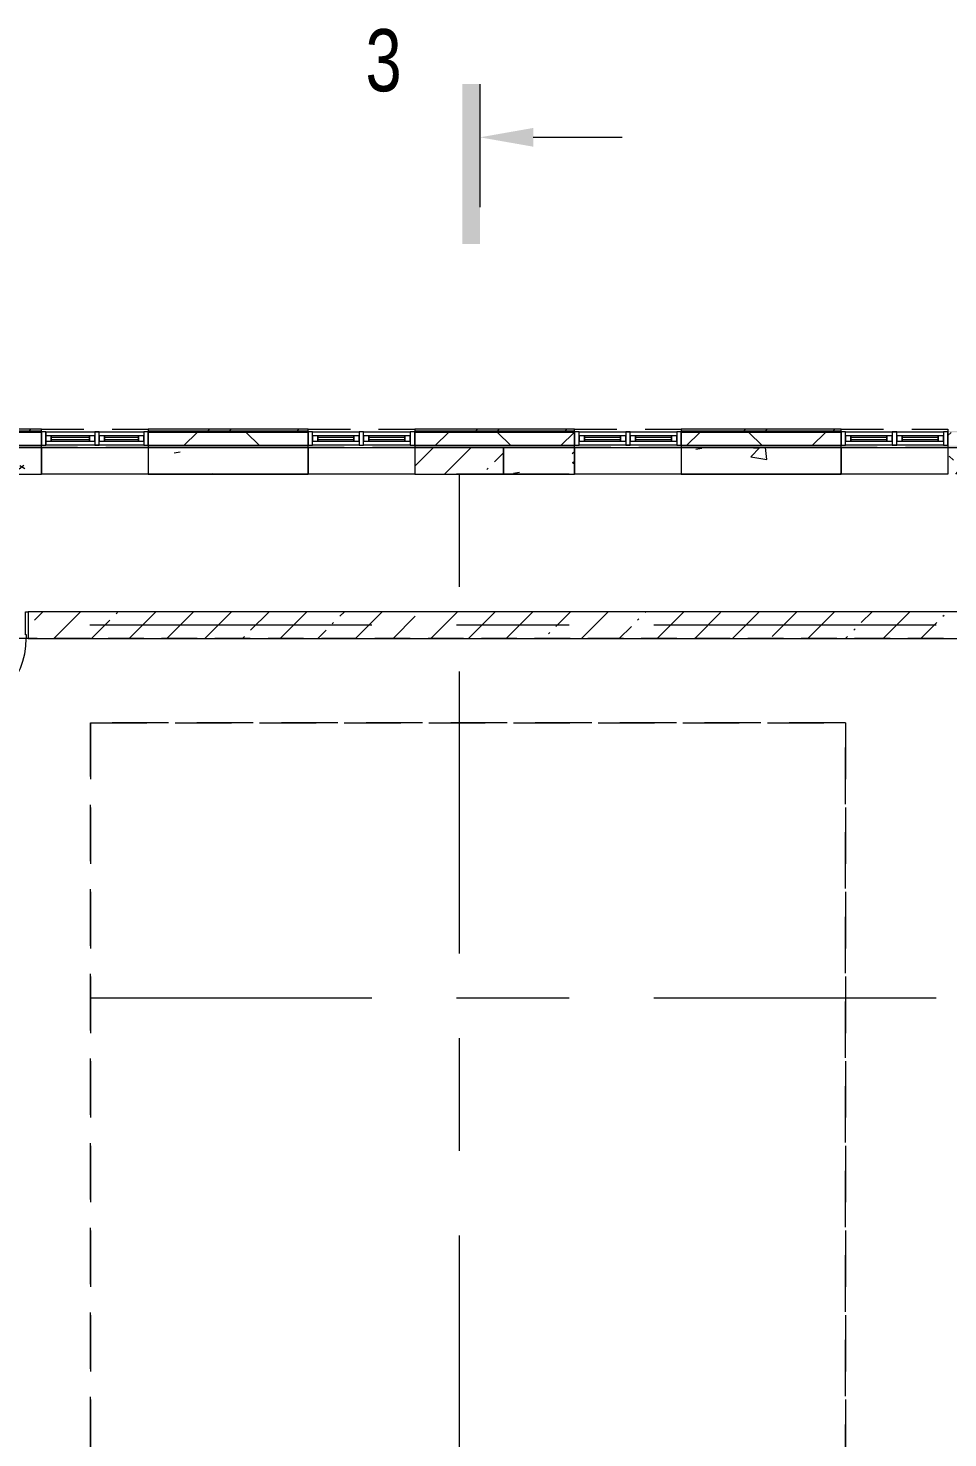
# Model space of a CAD drawing. Header units: millimetres. Extents: x 48966 to 155647, y -43515 to 30475.
# Drawn here: x 93282 to 103632, y 14567 to 30437 of the extents above; entities that cross this region are included whole.
import ezdxf

# ---------------------------------------------------------------- set-up
doc = ezdxf.new("R2010")
doc.units = ezdxf.units.MM
for name, pattern in [('Dashed2', [952.5, 635, -317.5]), ('IMPORT-01 Штриховая _2 мм_', [600, 400, -200]), ('Осевые', [6350, 1270, -952.5, 3175, -952.5]), ('Сверху', [793.75, 476.25, -317.5])]:
    doc.linetypes.add(name, pattern=pattern)
for name, color, linetype, lineweight in [('_Разделитель помещений_', 7, 'IMPORT-01 Штриховая _2 мм_', 9), ('Двери', 7, 'Continuous', 9), ('Импосты витража', 7, 'Continuous', 9), ('Импосты витража-1', 7, 'Continuous', 18), ('Каркас_Импост', 7, 'Continuous', 9), ('Общие ребра', 7, 'Continuous', 9), ('Окна', 7, 'Continuous', 9), ('Окна-1', 7, 'Сверху', 9), ('Окна-2', 7, 'Continuous', 18), ('Оси-2', 7, 'Осевые', 9), ('Панель', 7, 'Continuous', 9), ('Перекрытия', 7, 'Continuous', 9), ('Разрезы', 7, 'Continuous', 9), ('Стены', 7, 'Continuous', 9), ('Стены-1', 7, 'Continuous', 18), ('Штриховка разреза-2', 7, 'Continuous', 9)]:
    doc.layers.add(name, color=color, linetype=linetype, lineweight=lineweight)
doc.layers.add('Перекрытия-1', color=253, linetype='Dashed2', lineweight=9, true_color=0x828282)
doc.layers.add('Перекрытия-2', color=9, linetype='Dashed2', lineweight=9, true_color=0x808080)
doc.styles.add('Arial_2', font='Arial.ttf', dxfattribs={"width": 0.75, "height": 700})
pattern_1 = [(45, (0, 0), (-424.264, 424.264), [600, -100, 20, -100]), (45, (0, 424), (-424.264, 424.264), [])]
pattern_2 = [(0, (0, 0), (812.8, 203.2), [67.056, -542.544, 67.056, -542.544, -3251.2]), (0, (0, 0), (812.8, 203.2), [-1219.2, 67.056, -1152.144, 67.056, -542.544, -1422.4]), (0, (0, 0), (812.8, 203.2), [-3048, 67.056, -339.344, 67.056, -948.944]), (120, (304.8, 101.6), (-582.37636, 602.30545), [67.056, -542.544, 67.056, -542.544, -3251.2]), (120, (304.8, 101.6), (-582.37636, 602.30545), [-1219.2, 67.056, -1152.144, 67.056, -542.544, -1422.4]), (120, (304.8, 101.6), (-582.37636, 602.30545), [-3048, 67.056, -339.344, 67.056, -948.944]), (240, (406.4, 508), (-230.42364, -805.50545), [67.056, -542.544, 67.056, -542.544, -3251.2]), (240, (406.4, 508), (-230.42364, -805.50545), [-1219.2, 67.056, -1152.144, 67.056, -542.544, -1422.4]), (240, (406.4, 508), (-230.42364, -805.50545), [-3048, 67.056, -339.344, 67.056, -948.944])]
pattern_3 = [(50, (0, 0), (1457.472, -127.512), [152.4, -1676.4]), (355, (0, 0), (-281.942, 1528.454), [121.92, -1341.12]), (100.451, (121.5, -10.6), (1175.541, 1400.933), [129.52, -1424.72]), (46.184, (0, 406.4), (2168.632, -336.342), [228.6, -2514.6]), (96.636, (180.7, 378.4), (1899.22, 1979.42), [194.28, -2137.08]), (351.184, (0, 406.4), (1899.24, 1979.402), [182.88, -2011.68]), (21, (203.2, 304.8), (1212.915, -818.121), [152.4, -1676.4]), (326, (203.2, 304.8), (494.417, 1473.504), [121.92, -1341.12]), (71.451, (304.3, 236.6), (1707.337, 655.37), [129.52, -1424.72]), (37.5, (0, 0), (24.7094, 676.4402), [67.056, -1257.808, 67.056, -1294.384, -1346.2]), (37.5, (0, 0), (24.7094, 676.4402), [-2686.304, 67.056, -1279.144]), (7.5, (0, 0), (534.5577, 801.4443), [67.056, -709.168, 67.056, -1227.328, -513.08]), (7.5, (0, 0), (534.5577, 801.4443), [-2070.608, 67.056, -446.024]), (327.5, (-453.14, 0), (1084.7275, -45.8312), [67.056, -440.944, 67.056, -1517.904, -2103.12]), (327.5, (-453.14, 0), (1084.7275, -45.8312), [-2092.96, 67.056, -2036.064]), (317.5, (-656.3, 0), (1185.035, 203.4135), [67.056, -593.344, 67.056, -985.52, -1493.52]), (317.5, (-656.3, 0), (1185.035, 203.4135), [-1712.976, 67.056, -1426.464])]

# ---------------------------------------------------------------- blocks, each defined once
blk = doc.blocks.new('M_Окно-Квадратный проем - 1200 x 11450 mm-1434535-План 2-го этажа на отм_ 0_000')
at = {"layer": 'Окна'}
for p, q in [((-608, -102), (-608, 102)), ((592, 102), (592, -102))]:
    blk.add_line(p, q, dxfattribs=at)
at = {"layer": 'Окна-1'}
for p, q in [((-608, 102), (592, 102)), ((592, -102), (-608, -102))]:
    blk.add_line(p, q, dxfattribs=at)
blk = doc.blocks.new('M_Окно-Квадратный проем - 1200 x 11450 mm-1440296-План 2-го этажа на отм_ 0_000')
at = {"layer": 'Окна'}
for p, q in [((-608, -150), (-608, 150)), ((592, 150), (592, -150))]:
    blk.add_line(p, q, dxfattribs=at)
at = {"layer": 'Окна-1'}
for p, q in [((-608, 150), (592, 150)), ((592, -150), (-608, -150))]:
    blk.add_line(p, q, dxfattribs=at)
blk = doc.blocks.new('Панель окно - Верхнее левое-8277192-План 2-го этажа на отм_ 0_000')
at = {"layer": 'Окна'}
for p, q in [((202.5, 30), (-202.5, 30)), ((-202.5, 30), (-202.5, -30)), ((202.5, -30), (202.5, 30)), ((-202.5, -30), (202.5, -30))]:
    blk.add_line(p, q, dxfattribs=at)
at = {"layer": 'Окна-2'}
for p, q in [((-202.5, 30), (-262.5, 30)), ((-262.5, 30), (-262.5, -30)), ((-202.5, -30), (-202.5, 30)), ((202.5, 12.5), (-202.5, 12.5)), ((-202.5, 12.5), (-202.5, -12.5)), ((202.5, 30), (202.5, -30)), ((262.5, 30), (202.5, 30)), ((202.5, -12.5), (202.5, 12.5)), ((262.5, -30), (262.5, 30)), ((-262.5, -30), (-202.5, -30)), ((-202.5, -12.5), (202.5, -12.5)), ((202.5, -30), (262.5, -30))]:
    blk.add_line(p, q, dxfattribs=at)
blk = doc.blocks.new('Панель окно - Верхнее правое-8277188-План 2-го этажа на отм_ 0_000')
at = {"layer": 'Окна'}
for p, q in [((202.5, 30), (-202.5, 30)), ((-202.5, 30), (-202.5, -30)), ((202.5, -30), (202.5, 30)), ((-202.5, -30), (202.5, -30))]:
    blk.add_line(p, q, dxfattribs=at)
at = {"layer": 'Окна-2'}
for p, q in [((-202.5, 30), (-262.5, 30)), ((-262.5, 30), (-262.5, -30)), ((-202.5, -30), (-202.5, 30)), ((202.5, 12.5), (-202.5, 12.5)), ((-202.5, 12.5), (-202.5, -12.5)), ((202.5, 30), (202.5, -30)), ((262.5, 30), (202.5, 30)), ((202.5, -12.5), (202.5, 12.5)), ((262.5, -30), (262.5, 30)), ((-262.5, -30), (-202.5, -30)), ((-202.5, -12.5), (202.5, -12.5)), ((202.5, -30), (262.5, -30))]:
    blk.add_line(p, q, dxfattribs=at)
blk = doc.blocks.new('Прямоугольный импост - Прямоугольный импост 1-2037709-План 2-го этажа на отм_ 0_000')
at = {"layer": 'Импосты витража-1'}
for p, q in [((-50, 75), (0, 75)), ((-50, -75), (-50, 75)), ((0, 75), (0, -75)), ((0, -75), (-50, -75))]:
    blk.add_line(p, q, dxfattribs=at)
blk = doc.blocks.new('Прямоугольный импост - Прямоугольный импост 1-2037714-План 2-го этажа на отм_ 0_000')
at = {"layer": 'Импосты витража-1'}
for p, q in [((0, 75), (-50, 75)), ((-50, 75), (-50, -75)), ((0, -75), (0, 75)), ((-50, -75), (0, -75))]:
    blk.add_line(p, q, dxfattribs=at)
blk = doc.blocks.new('Прямоугольный импост - Прямоугольный импост 1-2108582-План 2-го этажа на отм_ 0_000')
at = {"layer": 'Импосты витража-1'}
for p, q in [((-25, 75), (25, 75)), ((-25, -75), (-25, 75)), ((25, 75), (25, -75)), ((25, -75), (-25, -75))]:
    blk.add_line(p, q, dxfattribs=at)
blk = doc.blocks.new('Прямоугольный импост - Прямоугольный импост 1-2125096-План 2-го этажа на отм_ 0_000')
at = {"layer": 'Импосты витража'}
for p, q in [((106032, 25892), (106582, 25892)), ((106582, 25892), (106582, 25742)), ((106582, 25742), (106032, 25742))]:
    blk.add_line(p, q, dxfattribs=at)
blk = doc.blocks.new('Прямоугольный импост - Прямоугольный импост 1-2125097-План 2-го этажа на отм_ 0_000')
at = {"layer": 'Импосты витража'}
for p, q in [((105482, 25742), (105482, 25892)), ((105482, 25892), (106032, 25892)), ((106032, 25742), (105482, 25742))]:
    blk.add_line(p, q, dxfattribs=at)
blk = doc.blocks.new('Прямоугольный импост - Прямоугольный импост 1-2125111-План 2-го этажа на отм_ 0_000')
at = {"layer": 'Импосты витража-1'}
for p, q in [((0, 75), (-50, 75)), ((-50, 75), (-50, -75)), ((0, -75), (0, 75)), ((-50, -75), (0, -75))]:
    blk.add_line(p, q, dxfattribs=at)
blk = doc.blocks.new('Панель окно - Верхнее левое-8277198-План 2-го этажа на отм_ 0_000')
at = {"layer": 'Окна'}
for p, q in [((215, 30), (-215, 30)), ((-215, 30), (-215, -30)), ((215, -30), (215, 30)), ((-215, -30), (215, -30))]:
    blk.add_line(p, q, dxfattribs=at)
at = {"layer": 'Окна-2'}
for p, q in [((-215, 30), (-275, 30)), ((-275, 30), (-275, -30)), ((-215, -30), (-215, 30)), ((215, 12), (-215, 12)), ((-215, 12), (-215, -12)), ((215, 30), (215, -30)), ((275, 30), (215, 30)), ((215, -12), (215, 12)), ((275, -30), (275, 30)), ((-275, -30), (-215, -30)), ((-215, -12), (215, -12)), ((215, -30), (275, -30))]:
    blk.add_line(p, q, dxfattribs=at)
blk = doc.blocks.new('Панель окно - Верхнее правое-8277199-План 2-го этажа на отм_ 0_000')
at = {"layer": 'Окна'}
for p, q in [((190, 30), (-190, 30)), ((-190, 30), (-190, -30)), ((190, -30), (190, 30)), ((-190, -30), (190, -30))]:
    blk.add_line(p, q, dxfattribs=at)
at = {"layer": 'Окна-2'}
for p, q in [((-190, 30), (-250, 30)), ((-250, 30), (-250, -30)), ((-190, -30), (-190, 30)), ((190, 12), (-190, 12)), ((-190, 12), (-190, -12)), ((190, 30), (190, -30)), ((250, 30), (190, 30)), ((190, -12), (190, 12)), ((250, -30), (250, 30)), ((-250, -30), (-190, -30)), ((-190, -12), (190, -12)), ((190, -30), (250, -30))]:
    blk.add_line(p, q, dxfattribs=at)
blk = doc.blocks.new('Прямоугольный импост - Прямоугольный импост 1-V4-План 2-го этажа на отм_ 0_000')
at = {"layer": 'Импосты витража-1'}
for p, q in [((0, 75), (-50, 75)), ((-50, 75), (-50, -75)), ((0, -75), (0, 75)), ((-50, -75), (0, -75))]:
    blk.add_line(p, q, dxfattribs=at)
blk = doc.blocks.new('Прямоугольный импост - Прямоугольный импост 1-2125102-План 2-го этажа на отм_ 0_000')
at = {"layer": 'Импосты витража'}
for p, q in [((93482, 25742), (93482, 25892)), ((93482, 25892), (94057, 25892)), ((94057, 25742), (93482, 25742))]:
    blk.add_line(p, q, dxfattribs=at)
blk = doc.blocks.new('Прямоугольный импост - Прямоугольный импост 1-2125103-План 2-го этажа на отм_ 0_000')
at = {"layer": 'Импосты витража'}
for p, q in [((94057, 25892), (94582, 25892)), ((94582, 25892), (94582, 25742)), ((94582, 25742), (94057, 25742))]:
    blk.add_line(p, q, dxfattribs=at)
blk = doc.blocks.new('Панель окно - Верхнее левое-8277195-План 2-го этажа на отм_ 0_000')
at = {"layer": 'Окна'}
for p, q in [((202.5, 30), (-202.5, 30)), ((-202.5, 30), (-202.5, -30)), ((202.5, -30), (202.5, 30)), ((-202.5, -30), (202.5, -30))]:
    blk.add_line(p, q, dxfattribs=at)
at = {"layer": 'Окна-2'}
for p, q in [((-202.5, 30), (-262.5, 30)), ((-262.5, 30), (-262.5, -30)), ((-202.5, -30), (-202.5, 30)), ((202.5, 12.5), (-202.5, 12.5)), ((-202.5, 12.5), (-202.5, -12.5)), ((202.5, 30), (202.5, -30)), ((262.5, 30), (202.5, 30)), ((202.5, -12.5), (202.5, 12.5)), ((262.5, -30), (262.5, 30)), ((-262.5, -30), (-202.5, -30)), ((-202.5, -12.5), (202.5, -12.5)), ((202.5, -30), (262.5, -30))]:
    blk.add_line(p, q, dxfattribs=at)
blk = doc.blocks.new('Панель окно - Верхнее правое-8277189-План 2-го этажа на отм_ 0_000')
at = {"layer": 'Окна'}
for p, q in [((202.5, 30), (-202.5, 30)), ((-202.5, 30), (-202.5, -30)), ((202.5, -30), (202.5, 30)), ((-202.5, -30), (202.5, -30))]:
    blk.add_line(p, q, dxfattribs=at)
at = {"layer": 'Окна-2'}
for p, q in [((-202.5, 30), (-262.5, 30)), ((-262.5, 30), (-262.5, -30)), ((-202.5, -30), (-202.5, 30)), ((202.5, 12.5), (-202.5, 12.5)), ((-202.5, 12.5), (-202.5, -12.5)), ((202.5, 30), (202.5, -30)), ((262.5, 30), (202.5, 30)), ((202.5, -12.5), (202.5, 12.5)), ((262.5, -30), (262.5, 30)), ((-262.5, -30), (-202.5, -30)), ((-202.5, -12.5), (202.5, -12.5)), ((202.5, -30), (262.5, -30))]:
    blk.add_line(p, q, dxfattribs=at)
blk = doc.blocks.new('Прямоугольный импост - Прямоугольный импост 1-2125321-План 2-го этажа на отм_ 0_000')
at = {"layer": 'Импосты витража-1'}
for p, q in [((-50, 75), (0, 75)), ((-50, -75), (-50, 75)), ((0, 75), (0, -75)), ((0, -75), (-50, -75))]:
    blk.add_line(p, q, dxfattribs=at)
blk = doc.blocks.new('Прямоугольный импост - Прямоугольный импост 1-2108600-План 2-го этажа на отм_ 0_000')
at = {"layer": 'Импосты витража-1'}
for p, q in [((-25, 75), (25, 75)), ((-25, -75), (-25, 75)), ((25, 75), (25, -75)), ((25, -75), (-25, -75))]:
    blk.add_line(p, q, dxfattribs=at)
blk = doc.blocks.new('Дверь - Однопольная - ДВ2__21х9-6240637-План 2-го этажа на отм_ 0_000')
at = {"layer": 'Двери'}
for p, q in [((-429, -150), (-389, -150)), ((-429, -1008), (-429, -150)), ((-389, -150), (-389, -1008)), ((-389, -1008), (-429, -1008))]:
    blk.add_line(p, q, dxfattribs=at)
blk.add_arc((-429, -150), 858, 270, 0, dxfattribs=at)
at = {"layer": 'Каркас_Импост'}
for p, q in [((-450, 150), (-420, 150)), ((-450, -150), (-450, 150)), ((-420, 150), (-420, -110)), ((420, 150), (450, 150)), ((420, -110), (420, 150)), ((450, 150), (450, -150)), ((-430, -150), (-450, -150)), ((-430, -110), (-430, -150)), ((-420, -110), (-430, -110)), ((430, -110), (420, -110)), ((430, -150), (430, -110)), ((450, -150), (430, -150))]:
    blk.add_line(p, q, dxfattribs=at)
at = {"layer": 'Панель'}
for p, q in [((-389, -150), (-429, -150)), ((-429, -150), (-429, -1008)), ((-389, -1008), (-389, -150)), ((-429, -1008), (-389, -1008))]:
    blk.add_line(p, q, dxfattribs=at)
blk = doc.blocks.new('Прямоугольный импост - Прямоугольный импост 1-V5-План 2-го этажа на отм_ 0_000')
at = {"layer": 'Импосты витража-1'}
for p, q in [((-50, 75), (0, 75)), ((-50, -75), (-50, 75)), ((0, 75), (0, -75)), ((0, -75), (-50, -75))]:
    blk.add_line(p, q, dxfattribs=at)
blk = doc.blocks.new('Прямоугольный импост - Прямоугольный импост 1-2126883-План 2-го этажа на отм_ 0_000')
at = {"layer": 'Импосты витража'}
for p, q in [((61125, -26682), (61172, -26540)), ((61172, -26540), (61670, -26705)), ((61623, -26847), (61125, -26682)), ((61670, -26705), (61623, -26847))]:
    blk.add_line(p, q, dxfattribs=at)
blk = doc.blocks.new('Прямоугольный импост - Прямоугольный импост 1-2039975-План 2-го этажа на отм_ 0_000')
at = {"layer": 'Импосты витража-1'}
for p, q in [((-25, 75), (25, 75)), ((-25, -75), (-25, 75)), ((25, 75), (25, -75)), ((25, -75), (-25, -75))]:
    blk.add_line(p, q, dxfattribs=at)
blk = doc.blocks.new('Разрез - Номер спереди-234828-План 2-го этажа на отм_ 0_000')
at = {"layer": 'Разрезы'}
for points in [[(0, 0), (0, 1), (9.004, 1), (9.004, 0)], [(2.471, -3), (3, 0), (3.529, -3)]]:
    blk.add_hatch(color=256, dxfattribs=at).paths.add_polyline_path(points, flags=0)
blk.add_line((3, -3), (3, -8), dxfattribs=at)

msp = doc.modelspace()

# ---------------------------------------------------------------- hatches: boundary and pattern name
at = {"layer": 'Штриховка разреза-2'}
h = msp.add_hatch(dxfattribs=at)
h.set_pattern_fill('FP_2', color=256, style=0, pattern_type=2)
h.set_pattern_definition([(45, (0, 0), (-502.8943, 502.8943), []), (45, (0, 762), (-502.8943, 502.8943), [])])
h.paths.add_polyline_path([(115556.8, 25902.1), (117136.2, 25902.1), (117136.3, 25922.1), (115131.6, 25922.1), (115131.6, 25902.1)], flags=0)
h.paths.add_polyline_path([(112131.6, 25902.1), (112131.6, 25922.1), (106631.6, 25922.1), (106631.6, 25902.1), (110613.6, 25902.1)], flags=0)
h.paths.add_polyline_path([(113909.1, 25902.1), (114231.6, 25902.1), (114231.6, 25922.1), (113031.6, 25922.1), (113031.6, 25902.1)], flags=0)
h.paths.add_polyline_path([(96431.6, 25902.1), (96431.6, 25922.1), (94631.6, 25922.1), (94631.6, 25902.1), (95783.9, 25902.1)], flags=0)
h.paths.add_polyline_path([(97631.6, 25902.1), (99431.6, 25902.1), (99431.6, 25922.1), (97631.6, 25922.1)], flags=0)
h.paths.add_polyline_path([(100631.6, 25902.1), (102431.6, 25902.1), (102431.6, 25922.1), (100631.6, 25922.1)], flags=0)
h.paths.add_polyline_path([(105431.6, 25902.1), (105431.6, 25922.1), (103631.6, 25922.1), (103631.6, 25902.1), (104022.6, 25902.1)], flags=0)
h.paths.add_polyline_path([(93431.6, 25902.1), (93431.6, 25922.1), (83631.6, 25922.1), (83631.6, 25902.1), (92488.4, 25902.1)], flags=0)
h.paths.add_polyline_path([(77231.6, 25902.1), (79231.6, 25902.1), (79231.6, 25922.1), (77231.6, 25922.1)], flags=0)
h.paths.add_polyline_path([(72715.5, 25902.1), (72831.6, 25902.1), (72831.6, 25922.1), (70831.6, 25922.1), (70831.6, 25902.1), (71067.7, 25902.1)], flags=0)
h.paths.add_polyline_path([(69631.6, 25902.1), (69631.6, 25922.1), (67631.6, 25922.1), (67631.6, 25902.1), (69420, 25902.1)], flags=0)
h.paths.add_polyline_path([(82431.6, 25902.1), (82431.6, 25922.1), (80431.6, 25922.1), (80431.6, 25902.1)], flags=0)
h.paths.add_polyline_path([(74031.6, 25902.1), (76031.6, 25902.1), (76031.6, 25922.1), (74031.6, 25922.1)], flags=0)
h.paths.add_polyline_path([(62013.6, 25902.1), (66431.6, 25902.1), (66431.6, 25922.1), (62013.6, 25922.1)], flags=0)
h = msp.add_hatch(dxfattribs=at)
h.set_pattern_fill('FP_32', color=256, style=0, pattern_type=2)
h.set_pattern_definition(pattern_2)
h.paths.add_polyline_path([(117136.1, 25887.1), (117136.2, 25902.1), (115131.6, 25902.1), (115131.6, 25887.1), (115556.8, 25887.1)], flags=0)
h.paths.add_polyline_path([(112131.6, 25887.1), (112131.6, 25902.1), (106631.6, 25902.1), (106631.6, 25887.1), (110613.6, 25887.1)], flags=0)
h.paths.add_polyline_path([(113909.1, 25887.1), (114231.6, 25887.1), (114231.6, 25902.1), (113031.6, 25902.1), (113031.6, 25887.1)], flags=0)
h.paths.add_polyline_path([(102374.8, 25887.1), (102431.6, 25887.1), (102431.6, 25902.1), (100631.6, 25902.1), (100631.6, 25887.1)], flags=0)
h.paths.add_polyline_path([(97631.6, 25887.1), (99431.6, 25887.1), (99431.6, 25902.1), (97631.6, 25902.1)], flags=0)
h.paths.add_polyline_path([(105431.6, 25887.1), (105431.6, 25902.1), (103631.6, 25902.1), (103631.6, 25887.1), (104022.6, 25887.1)], flags=0)
h.paths.add_polyline_path([(93431.6, 25887.1), (93431.6, 25902.1), (83631.6, 25902.1), (83631.6, 25887.1), (92488.4, 25887.1)], flags=0)
h.paths.add_polyline_path([(96431.6, 25887.1), (96431.6, 25902.1), (94631.6, 25902.1), (94631.6, 25887.1), (95783.9, 25887.1)], flags=0)
h.paths.add_polyline_path([(80431.6, 25887.1), (82431.6, 25887.1), (82431.6, 25902.1), (80431.6, 25902.1)], flags=0)
h.paths.add_polyline_path([(74031.6, 25887.1), (76031.6, 25887.1), (76031.6, 25902.1), (74031.6, 25902.1)], flags=0)
h.paths.add_polyline_path([(71067.7, 25887.1), (72831.6, 25887.1), (72831.6, 25902.1), (70831.6, 25902.1), (70831.6, 25887.1)], flags=0)
h.paths.add_polyline_path([(69420, 25887.1), (69631.6, 25887.1), (69631.6, 25902.1), (67631.6, 25902.1), (67631.6, 25887.1), (67772.2, 25887.1)], flags=0)
h.paths.add_polyline_path([(77658.7, 25887.1), (79231.6, 25887.1), (79231.6, 25902.1), (77231.6, 25902.1), (77231.6, 25887.1)], flags=0)
h.paths.add_polyline_path([(62013.6, 25887.1), (66431.6, 25887.1), (66431.6, 25902.1), (62013.6, 25902.1)], flags=0)
h = msp.add_hatch(dxfattribs=at)
h.set_pattern_fill('FP_33', color=256, style=0, pattern_type=2)
h.set_pattern_definition([(45, (0, 0), (-707.107, 707.107), []), (135, (0, 0), (-707.107, -707.107), [])])
h.paths.add_polyline_path([(115556.8, 25737.1), (117135.4, 25737.1), (117136.1, 25887.1), (115131.6, 25887.1), (115131.6, 25737.1)], flags=0)
h.paths.add_polyline_path([(112131.6, 25737.1), (112131.6, 25887.1), (106631.6, 25887.1), (106631.6, 25737.1), (110613.6, 25737.1)], flags=0)
h.paths.add_polyline_path([(113031.6, 25737.1), (114231.6, 25737.1), (114231.6, 25887.1), (113031.6, 25887.1)], flags=0)
h.paths.add_polyline_path([(100631.6, 25737.1), (102431.6, 25737.1), (102431.6, 25887.1), (100631.6, 25887.1)], flags=0)
h.paths.add_polyline_path([(104846.5, 25737.1), (105431.6, 25737.1), (105431.6, 25887.1), (103631.6, 25887.1), (103631.6, 25737.1), (104022.6, 25737.1)], flags=0)
h.paths.add_polyline_path([(99431.6, 25737.1), (99431.6, 25887.1), (97631.6, 25887.1), (97631.6, 25737.1), (99079.4, 25737.1)], flags=0)
h.paths.add_polyline_path([(93431.6, 25737.1), (93431.6, 25887.1), (83631.6, 25887.1), (83631.6, 25737.1), (92488.4, 25737.1)], flags=0)
h.paths.add_polyline_path([(94631.6, 25737.1), (96431.6, 25737.1), (96431.6, 25887.1), (94631.6, 25887.1)], flags=0)
h.paths.add_polyline_path([(77231.6, 25737.1), (79231.6, 25737.1), (79231.6, 25887.1), (77231.6, 25887.1)], flags=0)
h.paths.add_polyline_path([(82431.6, 25737.1), (82431.6, 25887.1), (80431.6, 25887.1), (80431.6, 25737.1)], flags=0)
h.paths.add_polyline_path([(72831.6, 25737.1), (72831.6, 25887.1), (70831.6, 25887.1), (70831.6, 25737.1), (72715.5, 25737.1)], flags=0)
h.paths.add_polyline_path([(74031.6, 25737.1), (76031.6, 25737.1), (76031.6, 25887.1), (74031.6, 25887.1)], flags=0)
h.paths.add_polyline_path([(69631.6, 25737.1), (69631.6, 25887.1), (67631.6, 25887.1), (67631.6, 25737.1), (69420, 25737.1)], flags=0)
h.paths.add_polyline_path([(62829, 25737.1), (66431.6, 25737.1), (66431.6, 25887.1), (62013.6, 25887.1), (62013.6, 25737.1)], flags=0)
h = msp.add_hatch(dxfattribs=at)
h.set_pattern_fill('FP_32', color=256, style=0, pattern_type=2)
h.set_pattern_definition(pattern_2)
h.paths.add_polyline_path([(117135.3, 25717.1), (117135.4, 25737.1), (115131.6, 25737.1), (115131.6, 25717.1), (115556.8, 25717.1)], flags=0)
h.paths.add_polyline_path([(112131.6, 25717.1), (112131.6, 25737.1), (106631.6, 25737.1), (106631.6, 25717.1), (110613.6, 25717.1)], flags=0)
h.paths.add_polyline_path([(113909.1, 25717.1), (114231.6, 25717.1), (114231.6, 25737.1), (113031.6, 25737.1), (113031.6, 25717.1)], flags=0)
h.paths.add_polyline_path([(102374.8, 25717.1), (102431.6, 25717.1), (102431.6, 25737.1), (100631.6, 25737.1), (100631.6, 25717.1)], flags=0)
h.paths.add_polyline_path([(105431.6, 25717.1), (105431.6, 25737.1), (103631.6, 25737.1), (103631.6, 25717.1), (104846.5, 25717.1)], flags=0)
h.paths.add_polyline_path([(99431.6, 25717.1), (99431.6, 25737.1), (97631.6, 25737.1), (97631.6, 25717.1), (99079.4, 25717.1)], flags=0)
h.paths.add_polyline_path([(94631.6, 25717.1), (96431.6, 25717.1), (96431.6, 25737.1), (94631.6, 25737.1)], flags=0)
h.paths.add_polyline_path([(93431.6, 25717.1), (93431.6, 25737.1), (83631.6, 25737.1), (83631.6, 25717.1), (92488.4, 25717.1)], flags=0)
h.paths.add_polyline_path([(79231.6, 25717.1), (79231.6, 25737.1), (77231.6, 25737.1), (77231.6, 25717.1), (77658.7, 25717.1)], flags=0)
h.paths.add_polyline_path([(80431.6, 25717.1), (82431.6, 25717.1), (82431.6, 25737.1), (80431.6, 25737.1)], flags=0)
h.paths.add_polyline_path([(67772.2, 25717.1), (69631.6, 25717.1), (69631.6, 25737.1), (67631.6, 25737.1), (67631.6, 25717.1)], flags=0)
h.paths.add_polyline_path([(76031.6, 25717.1), (76031.6, 25737.1), (74031.6, 25737.1), (74031.6, 25717.1), (76010.9, 25717.1)], flags=0)
h.paths.add_polyline_path([(71067.7, 25717.1), (72831.6, 25717.1), (72831.6, 25737.1), (70831.6, 25737.1), (70831.6, 25717.1)], flags=0)
h.paths.add_polyline_path([(66431.6, 25717.1), (66431.6, 25737.1), (62013.6, 25737.1), (62013.6, 25717.1), (66124.5, 25717.1)], flags=0)
h = msp.add_hatch(dxfattribs=at)
h.set_pattern_fill('FP_34', color=256, style=0, pattern_type=2)
h.set_pattern_definition(pattern_3)
h.paths.add_polyline_path([(96431.6, 25417.1), (96431.6, 25717.1), (94631.6, 25717.1), (94631.6, 25417.1), (95783.9, 25417.1)], flags=0)
h.paths.add_polyline_path([(92431.6, 25417.1), (93431.6, 25417.1), (93431.6, 25717.1), (92431.6, 25717.1)], flags=0)
h = msp.add_hatch(dxfattribs=at)
h.set_pattern_fill('FP_1', color=256, style=0, pattern_type=2)
h.set_pattern_definition(pattern_1)
h.paths.add_polyline_path([(97631.6, 25417.1), (98631.6, 25417.1), (98631.6, 25717.1), (97631.6, 25717.1)], flags=0)
h = msp.add_hatch(dxfattribs=at)
h.set_pattern_fill('FP_34', color=256, style=0, pattern_type=2)
h.set_pattern_definition(pattern_3)
h.paths.add_polyline_path([(103631.6, 25417.1), (103831.6, 25417.1), (103831.6, 25717.1), (103631.6, 25717.1)], flags=0)
h.paths.add_polyline_path([(98631.6, 25417.1), (99431.6, 25417.1), (99431.6, 25717.1), (98631.6, 25717.1)], flags=0)
h.paths.add_polyline_path([(100631.6, 25417.1), (102431.6, 25417.1), (102431.6, 25717.1), (100631.6, 25717.1)], flags=0)
h = msp.add_hatch(dxfattribs=at)
h.set_pattern_fill('FP_1', color=256, style=0, pattern_type=2)
h.set_pattern_definition(pattern_1)
h.paths.add_polyline_path([(108281.6, 23567.1), (108281.6, 23867.1), (93281.6, 23867.1), (93281.6, 23567.1), (107318.1, 23567.1)], flags=0)
h.paths.add_polyline_path([(92381.6, 23567.1), (92381.6, 23867.1), (91781.6, 23867.1), (91781.6, 23567.1), (92081.6, 23567.1)], flags=0)

# ---------------------------------------------------------------- linework, layer by layer
at = {"layer": '_Разделитель помещений_'}
msp.add_line((104181.6, 23567.1), (91931.6, 23567.1), dxfattribs=at)
at = {"layer": 'Общие ребра'}
for p, q in [((93431.6, 25902.1), (83631.6, 25902.1)), ((93431.6, 25887.1), (83631.6, 25887.1)), ((96431.6, 25902.1), (94631.6, 25902.1)), ((96431.6, 25887.1), (94631.6, 25887.1)), ((99431.6, 25902.1), (97631.6, 25902.1)), ((99431.6, 25887.1), (97631.6, 25887.1)), ((102431.6, 25902.1), (100631.6, 25902.1)), ((102431.6, 25887.1), (100631.6, 25887.1)), ((93431.6, 25737.1), (83631.6, 25737.1)), ((96431.6, 25737.1), (94631.6, 25737.1)), ((99431.6, 25737.1), (97631.6, 25737.1)), ((98631.6, 25417.1), (98631.6, 25717.1)), ((98631.6, 25717.1), (98631.6, 25417.1)), ((102431.6, 25737.1), (100631.6, 25737.1)), ((104175.4, 23867.1), (93281.6, 23867.1)), ((93281.6, 23567.1), (104179.6, 23567.1))]:
    msp.add_line(p, q, dxfattribs=at)
at = {"layer": 'Оси-2'}
for p, q in [((150171.6, 25417.1), (50565.6, 25417.1)), ((98131.6, 25417.1), (98131.6, -41737.8)), ((150171.6, 23717.1), (50565.6, 23717.1)), ((150171.6, 19517.1), (50565.6, 19517.1))]:
    msp.add_line(p, q, dxfattribs=at)
at = {"layer": 'Перекрытия'}
for p, q in [((61652.7, 25717.1), (97631.6, 25717.1)), ((98631.6, 25717.1), (100341.6, 25717.1)), ((100341.6, 25717.1), (105431.6, 25717.1))]:
    msp.add_line(p, q, dxfattribs=at)
at = {"layer": 'Перекрытия-1'}
for p, q in [((93981.6, 4867.1), (93981.6, 22617.1)), ((93981.6, 22617.1), (102481.6, 22617.1)), ((102481.6, 22617.1), (102481.6, 4867.1))]:
    msp.add_line(p, q, dxfattribs=at)
at = {"layer": 'Перекрытия-2'}
for p, q in [((102481.6, 22617.1), (93981.6, 22617.1)), ((93981.6, 22617.1), (93981.6, 8367.1)), ((102481.6, 8367.1), (102481.6, 22617.1))]:
    msp.add_line(p, q, dxfattribs=at)
at = {"layer": 'Разрезы'}
msp.add_line((98366.8, 28423.3), (98366.8, 29808.5), dxfattribs=at)
at = {"layer": 'Стены'}
for p, q in [((93431.6, 25717.1), (94631.6, 25717.1)), ((93431.6, 25717.1), (93431.6, 25417.1)), ((94631.6, 25717.1), (94631.6, 25417.1)), ((96431.6, 25717.1), (97631.6, 25717.1)), ((96431.6, 25717.1), (96431.6, 25417.1)), ((97631.6, 25717.1), (97631.6, 25417.1)), ((99431.6, 25717.1), (100631.6, 25717.1)), ((99431.6, 25717.1), (99431.6, 25417.1)), ((100631.6, 25717.1), (100631.6, 25417.1)), ((102431.6, 25717.1), (103631.6, 25717.1)), ((102431.6, 25717.1), (102431.6, 25417.1)), ((103631.6, 25717.1), (103631.6, 25417.1)), ((94631.6, 25417.1), (93431.6, 25417.1)), ((97631.6, 25417.1), (96431.6, 25417.1)), ((100631.6, 25417.1), (99431.6, 25417.1)), ((103631.6, 25417.1), (102431.6, 25417.1))]:
    msp.add_line(p, q, dxfattribs=at)
at = {"layer": 'Стены-1'}
for p, q in [((93431.6, 25922.1), (83631.6, 25922.1)), ((93431.6, 25717.1), (93431.6, 25922.1)), ((96431.6, 25922.1), (94631.6, 25922.1)), ((94631.6, 25922.1), (94631.6, 25717.1)), ((96431.6, 25717.1), (96431.6, 25922.1)), ((99431.6, 25922.1), (97631.6, 25922.1)), ((97631.6, 25922.1), (97631.6, 25717.1)), ((99431.6, 25717.1), (99431.6, 25922.1)), ((102431.6, 25922.1), (100631.6, 25922.1)), ((100631.6, 25922.1), (100631.6, 25717.1)), ((102431.6, 25717.1), (102431.6, 25922.1)), ((83631.6, 25717.1), (93431.6, 25717.1)), ((93431.6, 25717.1), (92431.6, 25717.1)), ((93431.6, 25417.1), (93431.6, 25717.1)), ((94631.6, 25717.1), (96431.6, 25717.1)), ((96431.6, 25717.1), (94631.6, 25717.1)), ((94631.6, 25717.1), (94631.6, 25417.1)), ((96431.6, 25417.1), (96431.6, 25717.1)), ((98631.6, 25717.1), (97631.6, 25717.1)), ((97631.6, 25717.1), (97631.6, 25417.1)), ((97631.6, 25717.1), (99431.6, 25717.1)), ((99431.6, 25717.1), (98631.6, 25717.1)), ((99431.6, 25417.1), (99431.6, 25717.1)), ((100631.6, 25717.1), (102431.6, 25717.1)), ((102431.6, 25717.1), (100631.6, 25717.1)), ((100631.6, 25717.1), (100631.6, 25417.1)), ((102431.6, 25417.1), (102431.6, 25717.1)), ((92431.6, 25417.1), (93431.6, 25417.1)), ((94631.6, 25417.1), (96431.6, 25417.1)), ((97631.6, 25417.1), (98631.6, 25417.1)), ((98631.6, 25417.1), (99431.6, 25417.1)), ((100631.6, 25417.1), (102431.6, 25417.1)), ((93281.6, 23867.1), (93281.6, 23567.1))]:
    msp.add_line(p, q, dxfattribs=at)

# ---------------------------------------------------------------- block references
at = {"layer": 'Двери'}
msp.add_blockref('Дверь - Однопольная - ДВ2__21х9-6240637-План 2-го этажа на отм_ 0_000', (92831.6, 23717.1), dxfattribs=at)
at = {"layer": 'Импосты витража'}
for name, p, rotation in [('Прямоугольный импост - Прямоугольный импост 1-2126883-План 2-го этажа на отм_ 0_000', (30068.2, 31862.8), 18.31681327848502), ('Прямоугольный импост - Прямоугольный импост 1-2126883-План 2-го этажа на отм_ 0_000', (30643.2, 31862.8), 18.31681327848543), ('Прямоугольный импост - Прямоугольный импост 1-V4-План 2-го этажа на отм_ 0_000', (93431.6, 25817.1), 180), ('Прямоугольный импост - Прямоугольный импост 1-V4-План 2-го этажа на отм_ 0_000', (96431.6, 25817.1), 180)]:
    msp.add_blockref(name, p, dxfattribs=dict(at, rotation=rotation))
for name, p in [('Прямоугольный импост - Прямоугольный импост 1-2125102-План 2-го этажа на отм_ 0_000', (0, 0)), ('Прямоугольный импост - Прямоугольный импост 1-2125103-План 2-го этажа на отм_ 0_000', (0, 0)), ('Прямоугольный импост - Прямоугольный импост 1-2125097-План 2-го этажа на отм_ 0_000', (-6000, 0)), ('Прямоугольный импост - Прямоугольный импост 1-2125096-План 2-го этажа на отм_ 0_000', (-6000, 0)), ('Прямоугольный импост - Прямоугольный импост 1-2125111-План 2-го этажа на отм_ 0_000', (100631.6, 25817.1)), ('Прямоугольный импост - Прямоугольный импост 1-2125097-План 2-го этажа на отм_ 0_000', (-3000, 0)), ('Прямоугольный импост - Прямоугольный импост 1-2125096-План 2-го этажа на отм_ 0_000', (-3000, 0)), ('Прямоугольный импост - Прямоугольный импост 1-2037714-План 2-го этажа на отм_ 0_000', (103631.6, 25817.1))]:
    msp.add_blockref(name, p, dxfattribs=at)
at = {"layer": 'Импосты витража', "extrusion": (0, 0, -1), "rotation": 180}
for name, p in [('Прямоугольный импост - Прямоугольный импост 1-2108582-План 2-го этажа на отм_ 0_000', (-94056.6, 25817.1)), ('Прямоугольный импост - Прямоугольный импост 1-2037709-План 2-го этажа на отм_ 0_000', (-94631.6, 25817.1)), ('Прямоугольный импост - Прямоугольный импост 1-2039975-План 2-го этажа на отм_ 0_000', (-97031.6, 25817.1)), ('Прямоугольный импост - Прямоугольный импост 1-V5-План 2-го этажа на отм_ 0_000', (-97631.6, 25817.1))]:
    msp.add_blockref(name, p, dxfattribs=at)
at = {"layer": 'Импосты витража', "extrusion": (0, 0, -1)}
for name, p in [('Прямоугольный импост - Прямоугольный импост 1-2125321-План 2-го этажа на отм_ 0_000', (-99431.6, 25817.1)), ('Прямоугольный импост - Прямоугольный импост 1-2108600-План 2-го этажа на отм_ 0_000', (-100031.6, 25817.1)), ('Прямоугольный импост - Прямоугольный импост 1-2037709-План 2-го этажа на отм_ 0_000', (-102431.6, 25817.1)), ('Прямоугольный импост - Прямоугольный импост 1-2108582-План 2-го этажа на отм_ 0_000', (-103031.6, 25817.1))]:
    msp.add_blockref(name, p, dxfattribs=at)
at = {"layer": 'Окна', "rotation": 180}
for name, p in [('M_Окно-Квадратный проем - 1200 x 11450 mm-1434535-План 2-го этажа на отм_ 0_000', (94023.4, 25819.6)), ('M_Окно-Квадратный проем - 1200 x 11450 mm-1434535-План 2-го этажа на отм_ 0_000', (97023.4, 25819.6)), ('M_Окно-Квадратный проем - 1200 x 11450 mm-1434535-План 2-го этажа на отм_ 0_000', (100023.4, 25819.6)), ('M_Окно-Квадратный проем - 1200 x 11450 mm-1434535-План 2-го этажа на отм_ 0_000', (103023.4, 25819.6)), ('M_Окно-Квадратный проем - 1200 x 11450 mm-1440296-План 2-го этажа на отм_ 0_000', (94023.4, 25567.1)), ('M_Окно-Квадратный проем - 1200 x 11450 mm-1440296-План 2-го этажа на отм_ 0_000', (97023.4, 25567.1)), ('M_Окно-Квадратный проем - 1200 x 11450 mm-1440296-План 2-го этажа на отм_ 0_000', (100023.4, 25567.1)), ('Панель окно - Верхнее правое-8277189-План 2-го этажа на отм_ 0_000', (99744.1, 25817.1)), ('Панель окно - Верхнее левое-8277195-План 2-го этажа на отм_ 0_000', (100319.1, 25817.1)), ('M_Окно-Квадратный проем - 1200 x 11450 mm-1440296-План 2-го этажа на отм_ 0_000', (103023.4, 25567.1)), ('Панель окно - Верхнее правое-8277188-План 2-го этажа на отм_ 0_000', (102744.1, 25817.1)), ('Панель окно - Верхнее левое-8277192-План 2-го этажа на отм_ 0_000', (103319.1, 25817.1))]:
    msp.add_blockref(name, p, dxfattribs=at)
at = {"layer": 'Окна'}
for name, p in [('Панель окно - Верхнее левое-8277198-План 2-го этажа на отм_ 0_000', (93756.6, 25817.1)), ('Панель окно - Верхнее правое-8277199-План 2-го этажа на отм_ 0_000', (94331.6, 25817.1)), ('Панель окно - Верхнее левое-8277192-План 2-го этажа на отм_ 0_000', (96744.1, 25817.1)), ('Панель окно - Верхнее правое-8277188-План 2-го этажа на отм_ 0_000', (97319.1, 25817.1))]:
    msp.add_blockref(name, p, dxfattribs=at)
at = {"layer": 'Разрезы', "extrusion": (0, 0, -1), "xscale": 199.9999999999999, "yscale": 199.9999999999999, "zscale": 199.9999999999999, "rotation": 270.0000000000002}
msp.add_blockref('Разрез - Номер спереди-234828-План 2-го этажа на отм_ 0_000', (-98366.8, 29808.5), dxfattribs=at)

# ---------------------------------------------------------------- texts
at = {"layer": 'Разрезы', "insert": (97077.6, 30426.7), "char_height": 700, "width": 505.063, "attachment_point": 1, "style": 'Arial_2'}
msp.add_mtext('\\fArial|b0|i0|c204|p34|;\\W.75;3', dxfattribs=at)

doc.saveas('drawing.dxf')
